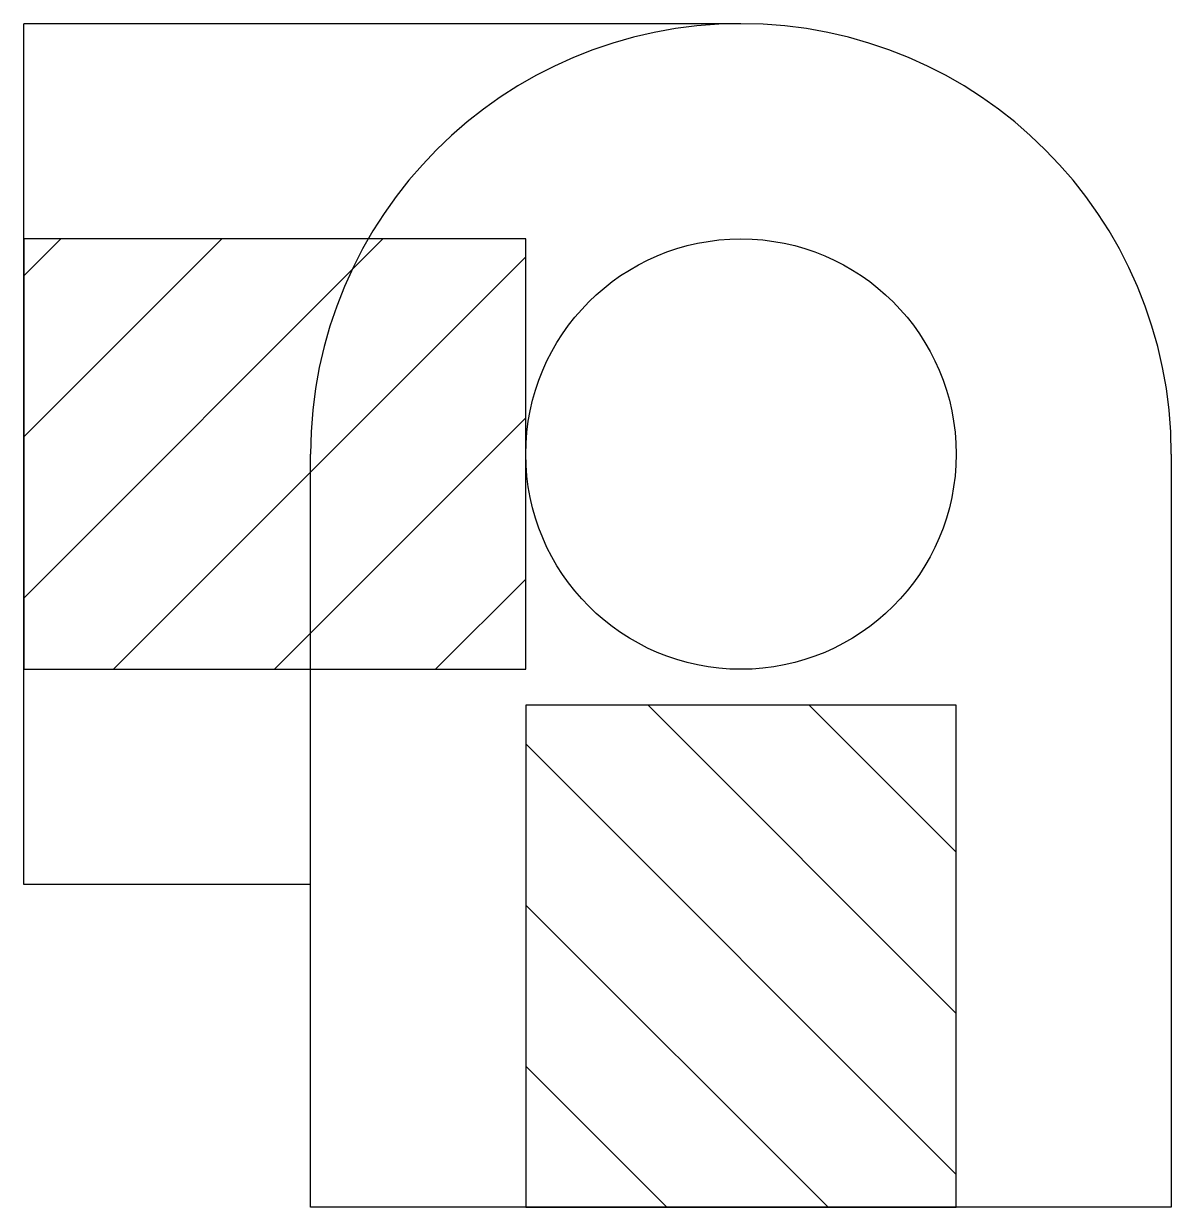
# Model space of a CAD drawing. Header units: millimetres. Extents: x 0 to 16, y 0 to 16.5.
import ezdxf

# ---------------------------------------------------------------- set-up
doc = ezdxf.new("R2010")
doc.units = ezdxf.units.MM

# ---------------------------------------------------------------- blocks, each defined once
blk = doc.blocks.new('HL012-2')
h = blk.add_hatch()
h.set_pattern_fill('ANSI31', color=2, scale=0.5, style=0)
h.set_pattern_definition([(45, (-81512.0496, -42749.2606), (-1.122532015, 1.122532015), [])])
h.paths.add_polyline_path([(-10, 3), (-10, -3), (-3, -3), (-3, 3)])
h = blk.add_hatch()
h.set_pattern_fill('ANSI31', color=2, scale=0.5, angle=90, style=0)
h.set_pattern_definition([(135, (42749.2606, -81512.5496), (-1.122532015, -1.122532015), [])])
h.paths.add_polyline_path([(-3, -10.5), (3, -10.5), (3, -3.5), (-3, -3.5)])
at = {"color": 1}
for p, q in [((0, 6), (-10, 6)), ((-10, -6), (-10, 6)), ((-6, -6), (-10, -6))]:
    blk.add_line(p, q, dxfattribs=at)
at = {"color": 2}
for points in [[(-10, -3), (-3, -3), (-3, 3), (-10, 3)], [(3, -10.5), (3, -3.5), (-3, -3.5), (-3, -10.5)]]:
    blk.add_lwpolyline(points, close=True, dxfattribs=at)
at = {"color": 1}
blk.add_lwpolyline([(6, 0), (6, -10.5), (-6, -10.5), (-6, 0)], dxfattribs=at)
blk.add_circle((0, 0), 3, dxfattribs=at)
blk.add_arc((0, 0), 6, 0, 180, dxfattribs=at)

msp = doc.modelspace()

# ---------------------------------------------------------------- block references
msp.add_blockref('HL012-2', (10, 10.5))

doc.saveas('drawing.dxf')
